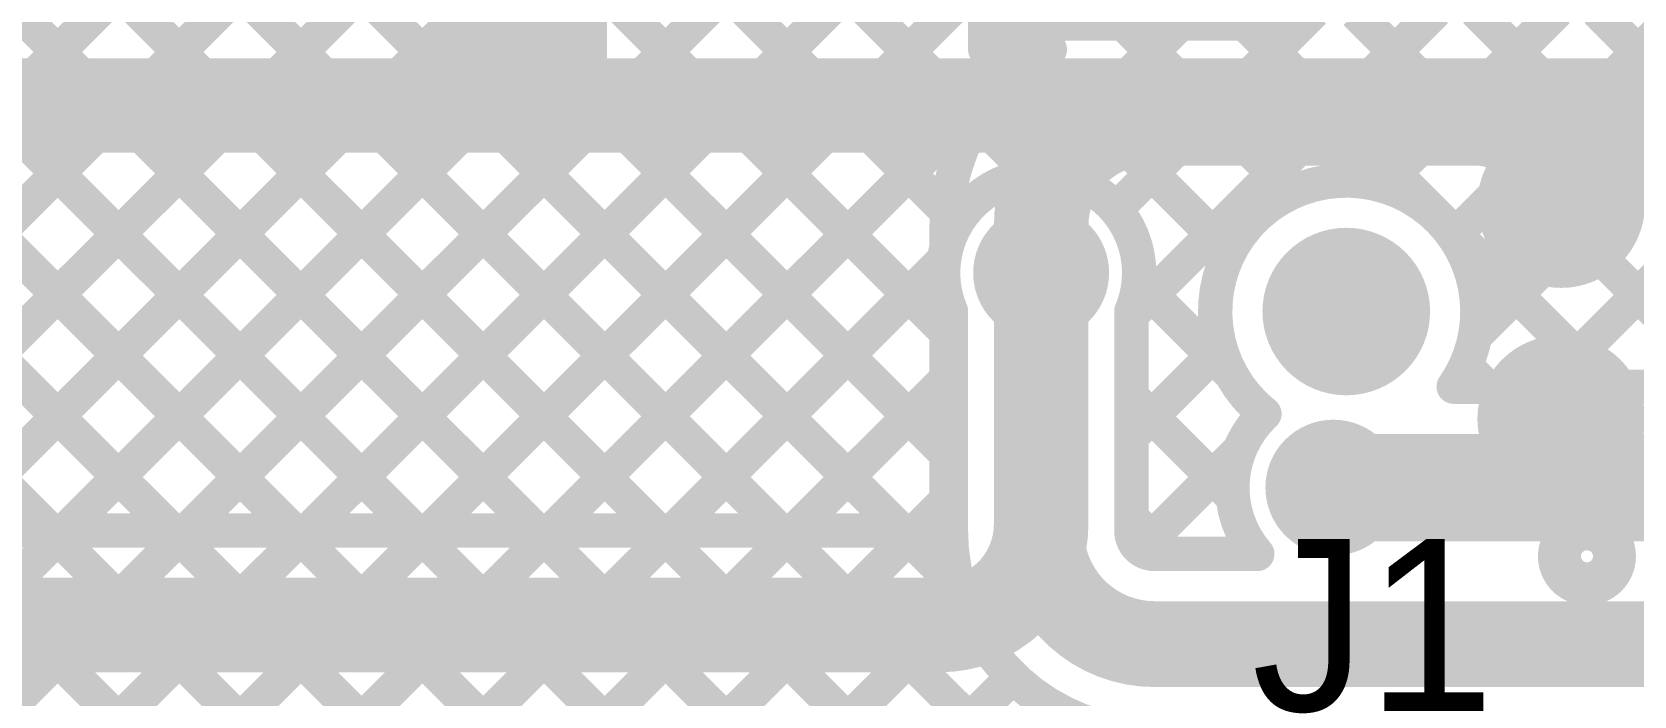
# Model space of a CAD drawing. Header units: millimetres. Extents: x 3.06 to 5.82, y 1.29 to 3.84.
# Drawn here: x 5.0852 to 5.4579, y 2.4805 to 2.6351 of the extents above; entities that cross this region are included whole.
import ezdxf

# ---------------------------------------------------------------- set-up
doc = ezdxf.new("R2010")
doc.units = ezdxf.units.MM
doc.header["$MEASUREMENT"] = 0
for name, color, linetype in [('BottomLayer', 5, 'Continuous'), ('BottomSolder', 6, 'Continuous'), ('MultiLayer', 9, 'Continuous'), ('PadHoleLayer', 156, 'Continuous'), ('TopLayer', 1, 'Continuous'), ('TopOverlay', 2, 'Continuous'), ('TopPaste', 8, 'Continuous'), ('TopSolder', 216, 'Continuous'), ('ViaHoleLayer', 16, 'Continuous')]:
    doc.layers.add(name, color=color, linetype=linetype)

# ---------------------------------------------------------------- blocks, each defined once
blk = doc.blocks.new('RES_0805_66')
at = {"layer": 'TopLayer'}
for points in [[(-0.06, -0.025), (-0.02, -0.025), (-0.06, 0.025), (-0.02, 0.025)], [(0.02, -0.025), (0.06, -0.025), (0.02, 0.025), (0.06, 0.025)]]:
    blk.add_solid(points, dxfattribs=at)
at = {"layer": 'TopOverlay', "const_width": 0.00787}
for points in [[(-0.065, 0.03), (0.065, 0.03)], [(-0.065, 0.03), (-0.065, -0.03)], [(0.065, 0.03), (0.065, -0.03)], [(-0.065, -0.03), (0.065, -0.03)]]:
    blk.add_lwpolyline(points, dxfattribs=at)
at = {"layer": 'TopOverlay', "const_width": 0.00394}
for points in [[(-0.06697, 0.03, 1), (-0.06303, 0.03, 1)], [(-0.06697, 0.03, 1), (-0.06303, 0.03, 1)], [(0.06303, 0.03, 1), (0.06697, 0.03, 1)], [(0.06303, 0.03, 1), (0.06697, 0.03, 1)], [(-0.06697, -0.03, 1), (-0.06303, -0.03, 1)], [(-0.06697, -0.03, 1), (-0.06303, -0.03, 1)], [(0.06303, -0.03, 1), (0.06697, -0.03, 1)], [(0.06303, -0.03, 1), (0.06697, -0.03, 1)]]:
    blk.add_lwpolyline(points, format="xyb", close=True, dxfattribs=at)
at = {"layer": 'TopPaste'}
for points in [[(-0.06, -0.025), (-0.02, -0.025), (-0.06, 0.025), (-0.02, 0.025)], [(0.02, -0.025), (0.06, -0.025), (0.02, 0.025), (0.06, 0.025)]]:
    blk.add_solid(points, dxfattribs=at)
at = {"layer": 'TopSolder'}
for points in [[(-0.064, -0.029), (-0.016, -0.029), (-0.064, 0.029), (-0.016, 0.029)], [(0.016, -0.029), (0.064, -0.029), (0.016, 0.029), (0.064, 0.029)]]:
    blk.add_solid(points, dxfattribs=at)
blk = doc.blocks.new('TC2030_IDC_97')
at = {"layer": 'BottomSolder', "const_width": 0.004}
for points in [[(0.098, 0.04, 1), (0.102, 0.04, 1)], [(-0.102, 0, 1), (-0.098, 0, 1)], [(0.098, -0.04, 1), (0.102, -0.04, 1)]]:
    blk.add_lwpolyline(points, format="xyb", close=True, dxfattribs=at)
at = {"layer": 'PadHoleLayer', "const_width": 0.01951}
for points in [[(0.09025, 0.04, 1), (0.10975, 0.04, 1)], [(-0.10975, 0, 1), (-0.09025, 0, 1)], [(0.09025, -0.04, 1), (0.10975, -0.04, 1)]]:
    blk.add_lwpolyline(points, format="xyb", close=True, dxfattribs=at)
at = {"layer": 'TopLayer', "const_width": 0.01549}
for points in [[(-0.05775, 0.025, 1), (-0.04225, 0.025, 1)], [(-0.00775, 0.025, 1), (0.00775, 0.025, 1)], [(0.04225, 0.025, 1), (0.05775, 0.025, 1)], [(-0.05775, -0.025, 1), (-0.04225, -0.025, 1)], [(-0.05775, -0.025, 1), (-0.04225, -0.025, 1)], [(-0.00775, -0.025, 1), (0.00775, -0.025, 1)], [(0.04225, -0.025, 1), (0.05775, -0.025, 1)]]:
    blk.add_lwpolyline(points, format="xyb", close=True, dxfattribs=at)
at = {"layer": 'TopOverlay'}
for points, const_width in [([(-0.0376, -0.057, 1), (-0.0504, -0.057, 1)], 0.01), ([(-0.0529, -0.057, 1), (-0.0479, -0.057, 1)], 0.005), ([(-0.0401, -0.057, 1), (-0.0351, -0.057, 1)], 0.005)]:
    blk.add_lwpolyline(points, format="xyb", close=True, dxfattribs=dict(at, const_width=const_width))
at = {"layer": 'TopPaste', "const_width": 0.01549}
for points in [[(-0.05775, 0.025, 1), (-0.04225, 0.025, 1)], [(-0.00775, 0.025, 1), (0.00775, 0.025, 1)], [(0.04225, 0.025, 1), (0.05775, 0.025, 1)], [(-0.05775, -0.025, 1), (-0.04225, -0.025, 1)], [(-0.05775, -0.025, 1), (-0.04225, -0.025, 1)], [(-0.00775, -0.025, 1), (0.00775, -0.025, 1)], [(0.04225, -0.025, 1), (0.05775, -0.025, 1)]]:
    blk.add_lwpolyline(points, format="xyb", close=True, dxfattribs=at)
at = {"layer": 'TopSolder'}
for points, const_width in [([(-0.05975, 0.025, 1), (-0.04025, 0.025, 1)], 0.01949), ([(-0.00975, 0.025, 1), (0.00975, 0.025, 1)], 0.01949), ([(0.04025, 0.025, 1), (0.05975, 0.025, 1)], 0.01949), ([(0.098, 0.04, 1), (0.102, 0.04, 1)], 0.004), ([(-0.102, 0, 1), (-0.098, 0, 1)], 0.004), ([(-0.05975, -0.025, 1), (-0.04025, -0.025, 1)], 0.01949), ([(-0.05975, -0.025, 1), (-0.04025, -0.025, 1)], 0.01949), ([(-0.00975, -0.025, 1), (0.00975, -0.025, 1)], 0.01949), ([(0.04025, -0.025, 1), (0.05975, -0.025, 1)], 0.01949), ([(0.098, -0.04, 1), (0.102, -0.04, 1)], 0.004)]:
    blk.add_lwpolyline(points, format="xyb", close=True, dxfattribs=dict(at, const_width=const_width))

msp = doc.modelspace()

# ---------------------------------------------------------------- linework, layer by layer
at = {"layer": 'BottomLayer'}
for points, const_width in [([(5.11197, 2.86419), (5.37839, 2.59778)], 0.008), ([(5.13945, 2.865), (5.45195, 2.5525)], 0.008), ([(5.10678, 2.8411), (5.36389, 2.58399)], 0.008), ([(5.0956, 2.82399), (5.31788, 2.60171)], 0.008), ([(4.90254, 2.81907), (5.702, 2.01961)], 0.008), ([(5.07972, 2.81159), (5.30049, 2.59082)], 0.008), ([(4.88955, 2.80378), (5.702, 1.99132)], 0.008), ([(4.94371, 2.80618), (5.702, 2.04789)], 0.008), ([(4.97418, 2.804), (5.702, 2.07618)], 0.008), ([(5.00246, 2.804), (5.30093, 2.50553)], 0.008), ([(5.03074, 2.804), (5.299, 2.53574)], 0.008), ([(5.05845, 2.80458), (5.299, 2.56403)], 0.008), ([(4.87354, 2.7915), (5.702, 1.96304)], 0.008), ([(4.789, 2.32827), (5.248, 2.78727)], 0.008), ([(4.789, 2.29998), (5.2714, 2.78239)], 0.008), ([(4.85423, 2.78252), (5.702, 1.93475)], 0.008), ([(4.83062, 2.77785), (5.59647, 2.012)], 0.008), ([(4.81082, 2.76936), (5.56819, 2.012)], 0.008), ([(4.789, 2.21513), (5.32539, 2.75152)], 0.008), ([(4.789, 2.18685), (5.35367, 2.75152)], 0.008), ([(4.789, 2.2717), (5.26343, 2.74613)], 0.008), ([(4.789, 2.24341), (5.27927, 2.73368)], 0.008), ([(5.199, 2.629), (5.199, 2.71656)], 0.04), ([(4.789, 2.15856), (5.355, 2.72456)], 0.008), ([(4.789, 2.13028), (5.35968, 2.70096)], 0.008), ([(4.789, 2.10199), (5.37281, 2.68581)], 0.008), ([(5.31689, 2.6016), (5.36812, 2.65282)], 0.008), ([(5.42096, 2.56425), (5.50134, 2.64463)], 0.008), ([(5.4375, 2.5525), (5.53001, 2.64501)], 0.008), ([(5.33737, 2.59379), (5.38345, 2.63987)], 0.008), ([(5.341, 2.56914), (5.41186, 2.64)], 0.008), ([(5.39316, 2.63957), (5.48023, 2.5525)], 0.008), ([(5.39946, 2.59931), (5.44014, 2.64)], 0.008), ([(5.41596, 2.58754), (5.46843, 2.64)], 0.008), ([(5.42102, 2.64), (5.50852, 2.5525)], 0.008), ([(5.4493, 2.64), (5.52303, 2.56627)], 0.008), ([(4.995, 2.618), (5.489, 2.618)], 0.022), ([(5.32, 2.51892), (5.32, 2.579)], 0.02), ([(4.789, 2.07371), (5.2974, 2.58211)], 0.008), ([(5.34271, 2.57688), (5.36423, 2.55537)], 0.008), ([(5.299, 2.51892), (5.299, 2.57009)], 0.008), ([(5.341, 2.51892), (5.341, 2.57009)], 0.008), ([(5.341, 2.54086), (5.36169, 2.56154)], 0.008), ([(5.41878, 2.55739), (5.42367, 2.5525)], 0.008), ([(4.79368, 2.0501), (5.299, 2.55542)], 0.008), ([(5.341, 2.55031), (5.36461, 2.5267)], 0.008), ([(5.41599, 2.5525), (5.50927, 2.5525)], 0.008), ([(5.34309, 2.51466), (5.3662, 2.53777)], 0.008), ([(5.388, 2.529), (5.519, 2.529)], 0.025), ([(4.80587, 2.03401), (5.299, 2.52714)], 0.008), ([(5.341, 2.52203), (5.34948, 2.51355)], 0.008), ([(5.34637, 2.51355), (5.37029, 2.51355)], 0.008), ([(4.82414, 2.024), (5.30213, 2.50199)], 0.008), ([(5.34637, 2.49255), (5.63283, 2.49255)], 0.02), ([(4.85043, 2.022), (5.31337, 2.48494)], 0.008)]:
    msp.add_lwpolyline(points, dxfattribs=dict(at, const_width=const_width))
for points, const_width in [([(5.189, 2.629, 1), (5.209, 2.629, 1)], 0.02), ([(5.31489, 2.6016, 1), (5.31889, 2.6016, 1)], 0.004), ([(5.31588, 2.60171, 1), (5.31988, 2.60171, 1)], 0.004), ([(5.37639, 2.59778, 1), (5.38039, 2.59778, 1)], 0.004), ([(5.39746, 2.59931, 1), (5.40146, 2.59931, 1)], 0.004), ([(5.29849, 2.59082, 1), (5.30249, 2.59082, 1)], 0.004), ([(5.33537, 2.59379, 1), (5.33937, 2.59379, 1)], 0.004), ([(5.31409, 2.579, 1), (5.32591, 2.579, 1)], 0.01181), ([(5.41396, 2.58754, 1), (5.41796, 2.58754, 1)], 0.004), ([(5.315, 2.579, 1), (5.325, 2.579, 1)], 0.01), ([(5.36189, 2.58399, 1), (5.36589, 2.58399, 1)], 0.004), ([(5.2954, 2.58211, 1), (5.2994, 2.58211, 1)], 0.004), ([(5.34071, 2.57688, 1), (5.34471, 2.57688, 1)], 0.004), ([(5.34081, 2.579, 1), (5.34481, 2.579, 1)], 0.004), ([(5.34081, 2.579, 1), (5.34481, 2.579, 1)], 0.004), ([(5.297, 2.57009, 1), (5.301, 2.57009, 1)], 0.004), ([(5.297, 2.57009, 1), (5.301, 2.57009, 1)], 0.004), ([(5.339, 2.57009, 1), (5.343, 2.57009, 1)], 0.004), ([(5.339, 2.57009, 1), (5.343, 2.57009, 1)], 0.004), ([(5.339, 2.56914, 1), (5.343, 2.56914, 1)], 0.004), ([(5.41951, 2.57, 1), (5.42351, 2.57, 1)], 0.004), ([(5.41951, 2.57, 1), (5.42351, 2.57, 1)], 0.004), ([(5.41896, 2.56425, 1), (5.42296, 2.56425, 1)], 0.004), ([(5.297, 2.56403, 1), (5.301, 2.56403, 1)], 0.004), ([(5.35969, 2.56154, 1), (5.36369, 2.56154, 1)], 0.004), ([(5.41678, 2.55739, 1), (5.42078, 2.55739, 1)], 0.004), ([(5.297, 2.55542, 1), (5.301, 2.55542, 1)], 0.004), ([(5.36223, 2.55537, 1), (5.36623, 2.55537, 1)], 0.004), ([(5.339, 2.55031, 1), (5.343, 2.55031, 1)], 0.004), ([(5.41399, 2.5525, 1), (5.41799, 2.5525, 1)], 0.004), ([(5.41399, 2.5525, 1), (5.41799, 2.5525, 1)], 0.004), ([(5.42167, 2.5525, 1), (5.42567, 2.5525, 1)], 0.004), ([(5.4355, 2.5525, 1), (5.4395, 2.5525, 1)], 0.004), ([(5.44995, 2.5525, 1), (5.45395, 2.5525, 1)], 0.004), ([(5.36995, 2.54617, 1), (5.37395, 2.54617, 1)], 0.004), ([(5.36995, 2.54617, 1), (5.37395, 2.54617, 1)], 0.004), ([(5.339, 2.54086, 1), (5.343, 2.54086, 1)], 0.004), ([(5.297, 2.53574, 1), (5.301, 2.53574, 1)], 0.004), ([(5.3642, 2.53777, 1), (5.3682, 2.53777, 1)], 0.004), ([(5.38175, 2.529, 1), (5.39425, 2.529, 1)], 0.0125), ([(5.38209, 2.529, 1), (5.39391, 2.529, 1)], 0.01181), ([(5.297, 2.52714, 1), (5.301, 2.52714, 1)], 0.004), ([(5.315, 2.51892, 1), (5.325, 2.51892, 1)], 0.01), ([(5.315, 2.51892, 1), (5.325, 2.51892, 1)], 0.01), ([(5.36261, 2.5267, 1), (5.36661, 2.5267, 1)], 0.004), ([(5.339, 2.52203, 1), (5.343, 2.52203, 1)], 0.004), ([(5.297, 2.51892, 1), (5.301, 2.51892, 1)], 0.004), ([(5.297, 2.51892, 1), (5.301, 2.51892, 1)], 0.004), ([(5.339, 2.51892, 1), (5.343, 2.51892, 1)], 0.004), ([(5.339, 2.51892, 1), (5.343, 2.51892, 1)], 0.004), ([(5.34109, 2.51466, 1), (5.34509, 2.51466, 1)], 0.004), ([(5.34437, 2.51355, 1), (5.34837, 2.51355, 1)], 0.004), ([(5.34437, 2.51355, 1), (5.34837, 2.51355, 1)], 0.004), ([(5.34748, 2.51355, 1), (5.35148, 2.51355, 1)], 0.004), ([(5.36829, 2.51355, 1), (5.37229, 2.51355, 1)], 0.004), ([(5.36829, 2.51355, 1), (5.37229, 2.51355, 1)], 0.004), ([(5.29893, 2.50553, 1), (5.30293, 2.50553, 1)], 0.004), ([(5.30013, 2.50199, 1), (5.30413, 2.50199, 1)], 0.004), ([(5.34137, 2.49255, 1), (5.35137, 2.49255, 1)], 0.01), ([(5.34137, 2.49255, 1), (5.35137, 2.49255, 1)], 0.01), ([(5.31137, 2.48494, 1), (5.31537, 2.48494, 1)], 0.004)]:
    msp.add_lwpolyline(points, format="xyb", close=True, dxfattribs=dict(at, const_width=const_width))
for points, const_width in [([(5.299, 2.57009, -1.223773), (5.34281, 2.579)], 0.008), ([(5.37195, 2.54617, -1.590548), (5.42151, 2.57)], 0.008), ([(5.34281, 2.579, -0.100628), (5.341, 2.57009)], 0.008), ([(5.42151, 2.57, -0.153929), (5.41599, 2.5525)], 0.008), ([(5.37029, 2.51355, -0.404248), (5.37195, 2.54617)], 0.008), ([(5.34637, 2.49255, -0.414214), (5.32, 2.51892)], 0.02), ([(5.34637, 2.47155, -0.414214), (5.299, 2.51892)], 0.008), ([(5.34637, 2.51355, -0.414214), (5.341, 2.51892)], 0.008)]:
    msp.add_lwpolyline(points, format="xyb", dxfattribs=dict(at, const_width=const_width))
at = {"layer": 'BottomSolder', "const_width": 0.01581}
for points in [[(5.31209, 2.579, 1), (5.32791, 2.579, 1)], [(5.38009, 2.529, 1), (5.39591, 2.529, 1)]]:
    msp.add_lwpolyline(points, format="xyb", close=True, dxfattribs=at)
at = {"layer": 'MultiLayer', "const_width": 0.01181}
for points in [[(5.31409, 2.579, 1), (5.32591, 2.579, 1)], [(5.38209, 2.529, 1), (5.39391, 2.529, 1)]]:
    msp.add_lwpolyline(points, format="xyb", close=True, dxfattribs=at)
at = {"layer": 'TopLayer'}
for points, const_width in [([(4.96966, 2.80852), (5.25918, 2.519)], 0.008), ([(4.86104, 2.804), (5.14604, 2.519)], 0.008), ([(4.88932, 2.804), (5.17432, 2.519)], 0.008), ([(4.91761, 2.804), (5.20261, 2.519)], 0.008), ([(4.94589, 2.804), (5.23089, 2.519)], 0.008), ([(4.8522, 2.78455), (5.11775, 2.519)], 0.008), ([(4.8401, 2.76837), (5.08947, 2.519)], 0.008), ([(4.97973, 2.519), (5.22899, 2.76826)], 0.008), ([(5.00802, 2.519), (5.25728, 2.76826)], 0.008), ([(5.0382, 2.76826), (5.28746, 2.519)], 0.008), ([(5.06648, 2.76826), (5.298, 2.53674)], 0.008), ([(5.09477, 2.76826), (5.298, 2.56503)], 0.008), ([(5.12305, 2.76826), (5.29811, 2.5932)], 0.008), ([(5.15134, 2.76826), (5.30497, 2.61463)], 0.008), ([(5.0363, 2.519), (5.26343, 2.74613)], 0.008), ([(5.06459, 2.519), (5.27511, 2.72952)], 0.008), ([(5.09287, 2.519), (5.295, 2.72113)], 0.008), ([(5.12115, 2.519), (5.31315, 2.711)], 0.008), ([(5.307, 2.631), (5.307, 2.693)], 0.008), ([(5.14944, 2.519), (5.307, 2.67656)], 0.008), ([(5.17772, 2.519), (5.307, 2.64828)], 0.008), ([(5.20601, 2.519), (5.31801, 2.631)], 0.008), ([(5.307, 2.631), (5.32202, 2.631)], 0.008), ([(5.345, 2.615), (5.421, 2.615)], 0.022), ([(5.32, 2.579), (5.32, 2.59)], 0.022), ([(5.298, 2.58503), (5.298, 2.59)], 0.008), ([(5.32, 2.52049), (5.32, 2.579)], 0.022), ([(5.23429, 2.519), (5.2974, 2.58211)], 0.008), ([(5.298, 2.52049), (5.298, 2.57297)], 0.008), ([(5.26258, 2.519), (5.298, 2.55442)], 0.008), ([(5.425, 2.529), (5.441, 2.545)], 0.022), ([(5.388, 2.529), (5.425, 2.529)], 0.022), ([(5.29086, 2.519), (5.298, 2.52614)], 0.008), ([(4.45325, 2.519), (5.29651, 2.519)], 0.008), ([(4.45325, 2.497), (5.29651, 2.497)], 0.022)]:
    msp.add_lwpolyline(points, dxfattribs=dict(at, const_width=const_width))
for points, const_width in [([(5.298, 2.59, -0.271374), (5.32202, 2.631)], 0.008), ([(5.32, 2.59, -0.414214), (5.345, 2.615)], 0.022), ([(5.421, 2.615, -0.414214), (5.441, 2.595)], 0.022), ([(5.298, 2.57297, -0.13453), (5.298, 2.58503)], 0.008), ([(5.32, 2.52049, -0.414214), (5.29651, 2.497)], 0.022), ([(5.491, 2.48494, -0.414214), (5.46806, 2.462)], 0.022)]:
    msp.add_lwpolyline(points, format="xyb", dxfattribs=dict(at, const_width=const_width))
for points, const_width in [([(5.305, 2.631, 1), (5.309, 2.631, 1)], 0.004), ([(5.305, 2.631, 1), (5.309, 2.631, 1)], 0.004), ([(5.31601, 2.631, 1), (5.32001, 2.631, 1)], 0.004), ([(5.32002, 2.631, 1), (5.32402, 2.631, 1)], 0.004), ([(5.32002, 2.631, 1), (5.32402, 2.631, 1)], 0.004), ([(5.3395, 2.615, 1), (5.3505, 2.615, 1)], 0.011), ([(5.3395, 2.615, 1), (5.3505, 2.615, 1)], 0.011), ([(5.4155, 2.615, 1), (5.4265, 2.615, 1)], 0.011), ([(5.4155, 2.615, 1), (5.4265, 2.615, 1)], 0.011), ([(5.30297, 2.61463, 1), (5.30697, 2.61463, 1)], 0.004), ([(5.4355, 2.595, 1), (5.4465, 2.595, 1)], 0.011), ([(5.3145, 2.59, 1), (5.3255, 2.59, 1)], 0.011), ([(5.3145, 2.59, 1), (5.3255, 2.59, 1)], 0.011), ([(5.29611, 2.5932, 1), (5.30011, 2.5932, 1)], 0.004), ([(5.296, 2.59, 1), (5.3, 2.59, 1)], 0.004), ([(5.296, 2.59, 1), (5.3, 2.59, 1)], 0.004), ([(5.31409, 2.579, 1), (5.32591, 2.579, 1)], 0.01181), ([(5.296, 2.58503, 1), (5.3, 2.58503, 1)], 0.004), ([(5.296, 2.58503, 1), (5.3, 2.58503, 1)], 0.004), ([(5.3145, 2.579, 1), (5.3255, 2.579, 1)], 0.011), ([(5.3145, 2.579, 1), (5.3255, 2.579, 1)], 0.011), ([(5.2954, 2.58211, 1), (5.2994, 2.58211, 1)], 0.004), ([(5.296, 2.57297, 1), (5.3, 2.57297, 1)], 0.004), ([(5.296, 2.57297, 1), (5.3, 2.57297, 1)], 0.004), ([(5.296, 2.56503, 1), (5.3, 2.56503, 1)], 0.004), ([(5.296, 2.55442, 1), (5.3, 2.55442, 1)], 0.004), ([(5.4355, 2.545, 1), (5.4465, 2.545, 1)], 0.011), ([(5.296, 2.53674, 1), (5.3, 2.53674, 1)], 0.004), ([(5.38209, 2.529, 1), (5.39391, 2.529, 1)], 0.01181), ([(5.3825, 2.529, 1), (5.3935, 2.529, 1)], 0.011), ([(5.4195, 2.529, 1), (5.4305, 2.529, 1)], 0.011), ([(5.4195, 2.529, 1), (5.4305, 2.529, 1)], 0.011), ([(5.3145, 2.52049, 1), (5.3255, 2.52049, 1)], 0.011), ([(5.3145, 2.52049, 1), (5.3255, 2.52049, 1)], 0.011), ([(5.296, 2.52614, 1), (5.3, 2.52614, 1)], 0.004), ([(5.296, 2.52049, 1), (5.3, 2.52049, 1)], 0.004), ([(5.08747, 2.519, 1), (5.09147, 2.519, 1)], 0.004), ([(5.09087, 2.519, 1), (5.09487, 2.519, 1)], 0.004), ([(5.11575, 2.519, 1), (5.11975, 2.519, 1)], 0.004), ([(5.11915, 2.519, 1), (5.12315, 2.519, 1)], 0.004), ([(5.14404, 2.519, 1), (5.14804, 2.519, 1)], 0.004), ([(5.14744, 2.519, 1), (5.15144, 2.519, 1)], 0.004), ([(5.17232, 2.519, 1), (5.17632, 2.519, 1)], 0.004), ([(5.17572, 2.519, 1), (5.17972, 2.519, 1)], 0.004), ([(5.20061, 2.519, 1), (5.20461, 2.519, 1)], 0.004), ([(5.20401, 2.519, 1), (5.20801, 2.519, 1)], 0.004), ([(5.22889, 2.519, 1), (5.23289, 2.519, 1)], 0.004), ([(5.23229, 2.519, 1), (5.23629, 2.519, 1)], 0.004), ([(5.25718, 2.519, 1), (5.26118, 2.519, 1)], 0.004), ([(5.26058, 2.519, 1), (5.26458, 2.519, 1)], 0.004), ([(5.28546, 2.519, 1), (5.28946, 2.519, 1)], 0.004), ([(5.28886, 2.519, 1), (5.29286, 2.519, 1)], 0.004), ([(5.29451, 2.519, 1), (5.29851, 2.519, 1)], 0.004), ([(5.29101, 2.497, 1), (5.30201, 2.497, 1)], 0.011), ([(5.29101, 2.497, 1), (5.30201, 2.497, 1)], 0.011)]:
    msp.add_lwpolyline(points, format="xyb", close=True, dxfattribs=dict(at, const_width=const_width))
at = {"layer": 'TopSolder', "const_width": 0.01581}
for points in [[(5.31209, 2.579, 1), (5.32791, 2.579, 1)], [(5.38009, 2.529, 1), (5.39591, 2.529, 1)]]:
    msp.add_lwpolyline(points, format="xyb", close=True, dxfattribs=at)
at = {"layer": 'ViaHoleLayer', "const_width": 0.00787}
for points in [[(5.31606, 2.579, 1), (5.32394, 2.579, 1)], [(5.38406, 2.529, 1), (5.39194, 2.529, 1)]]:
    msp.add_lwpolyline(points, format="xyb", close=True, dxfattribs=at)

# ---------------------------------------------------------------- block references
at = {"rotation": 90}
msp.add_blockref('RES_0805_66', (5.343, 2.702), dxfattribs=at)
msp.add_blockref('TC2030_IDC_97', (5.491, 2.57))

# ---------------------------------------------------------------- texts
at = {"layer": 'TopOverlay'}
msp.add_text('J1', height=0.04, dxfattribs=at).set_placement((5.369, 2.477))

doc.saveas('drawing.dxf')
